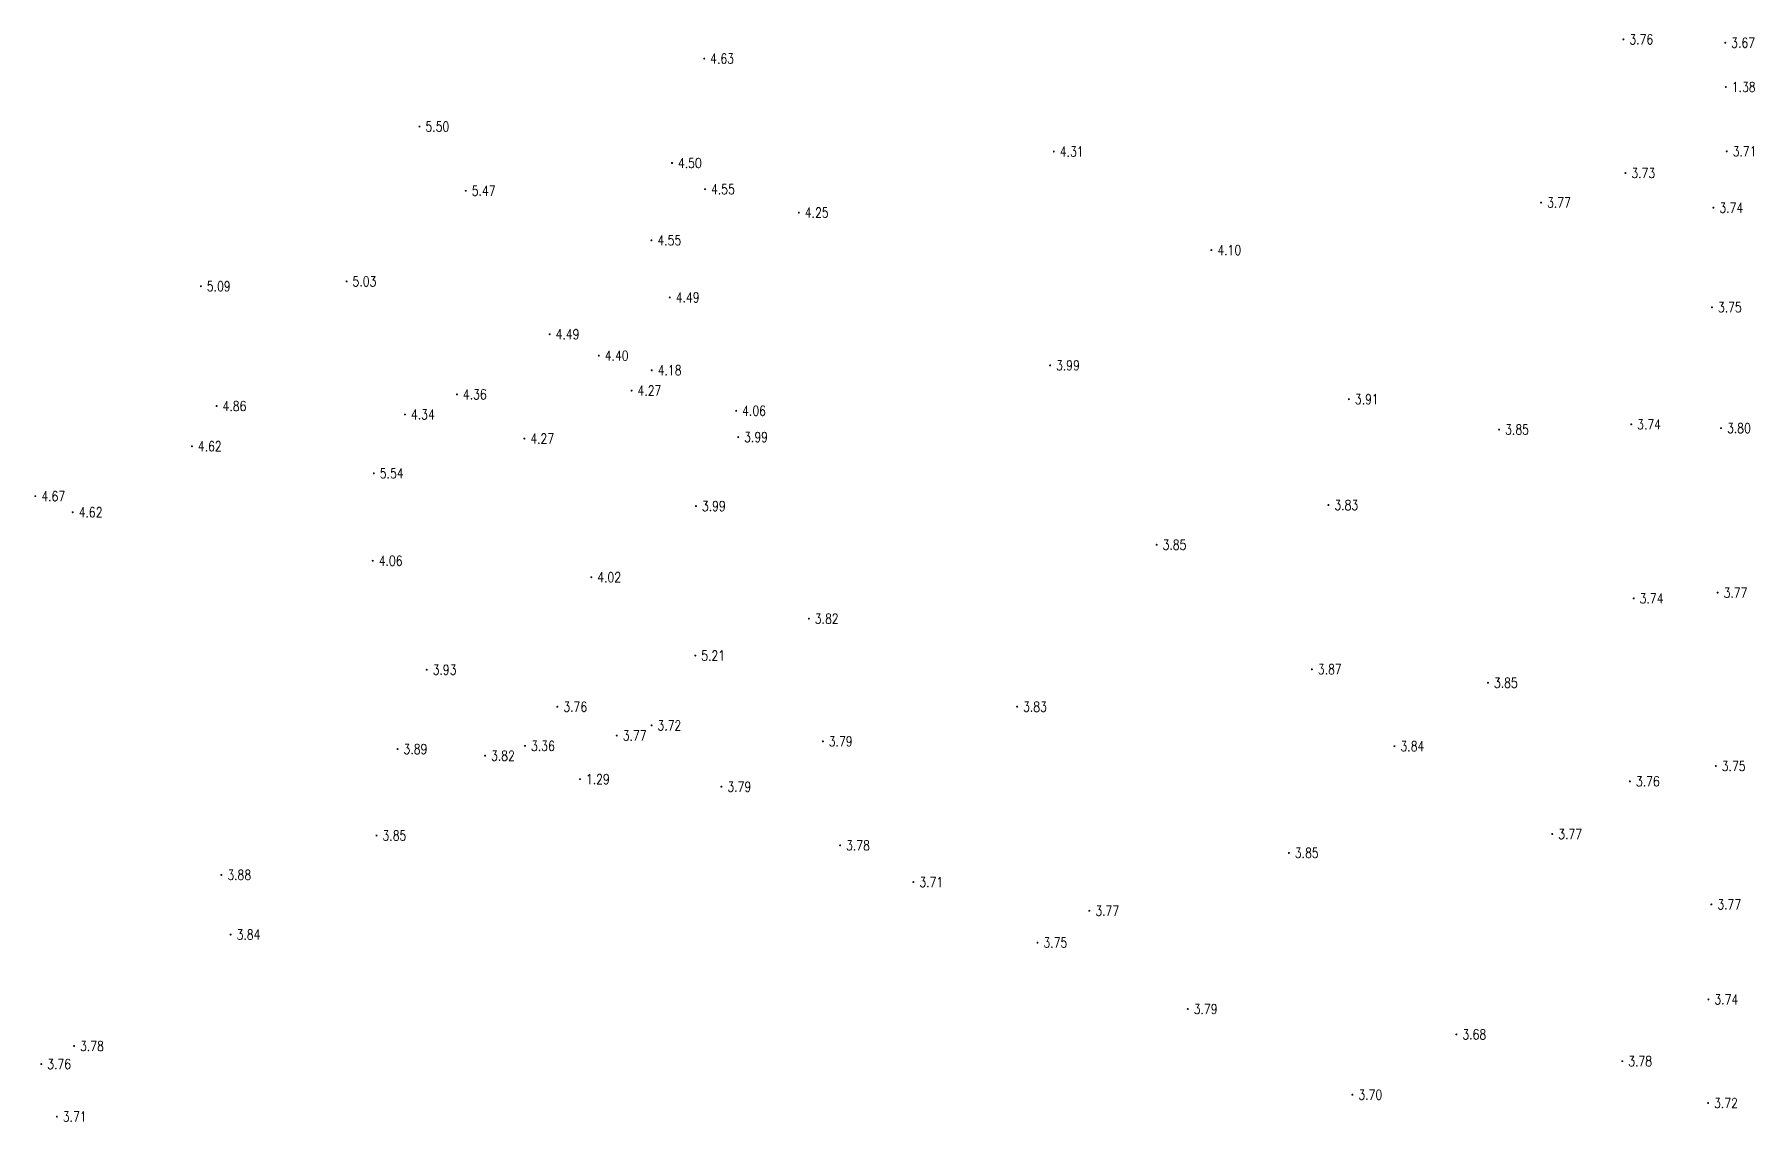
# Model space of a CAD drawing. Extents: x 476861 to 479475, y 2367369 to 2370541.
# Drawn here: x 478763.6 to 478936.9, y 2367653.4 to 2367762.9 of the extents above; entities that cross this region are included whole.
import ezdxf
from ezdxf.enums import TextEntityAlignment as Align

# ---------------------------------------------------------------- set-up
doc = ezdxf.new("R2010")
doc.units = 0
doc.header["$LTSCALE"] = 0.5
doc.layers.get('0').update_dxf_attribs({"linetype": 'CONTINUOUS'})
doc.layers.add('GCD', color=1, linetype='CONTINUOUS')
doc.styles.add('HZ', font='rs.shx', dxfattribs={"width": 0.8, "bigfont": 'hztxt.shx'})

# ---------------------------------------------------------------- blocks, each defined once
blk = doc.blocks.new('GC200')
at = {"linetype": 'Continuous', "const_width": 0.2, "flags": 128}
blk.add_lwpolyline([(-0.1, 0, 1), (0.1, 0, 1)], format="xyb", close=True, dxfattribs=at)

msp = doc.modelspace()

# ---------------------------------------------------------------- block references
at = {"layer": 'GCD', "linetype": 'Continuous'}
ref = msp.add_blockref('GC200', (478923.72, 2367762.418, 3.759), dxfattribs=dict(at, xscale=0.5, yscale=0.5, zscale=0.5))
ref.add_attrib('height', '3.76', dxfattribs={"linetype": 'Continuous', "height": 1, "style": 'HZ', "width": 0.8}).set_placement((478924.32, 2367762.418, 3.759), align=Align.MIDDLE_LEFT)
ref = msp.add_blockref('GC200', (478933.982, 2367762.079, 3.674), dxfattribs=dict(at, xscale=0.5, yscale=0.5, zscale=0.5))
ref.add_attrib('height', '3.67', dxfattribs={"linetype": 'Continuous', "height": 1, "style": 'HZ', "width": 0.8}).set_placement((478934.582, 2367762.079, 3.674), align=Align.MIDDLE_LEFT)
ref = msp.add_blockref('GC200', (478831.109, 2367760.487, 4.629), dxfattribs=dict(at, xscale=0.5, yscale=0.5, zscale=0.5))
ref.add_attrib('height', '4.63', dxfattribs={"linetype": 'Continuous', "height": 1, "style": 'HZ', "width": 0.8}).set_placement((478831.709, 2367760.487, 4.629), align=Align.MIDDLE_LEFT)
ref = msp.add_blockref('GC200', (478934.042, 2367757.625, 1.38), dxfattribs=dict(at, xscale=0.5, yscale=0.5, zscale=0.5))
ref.add_attrib('height', '1.38', dxfattribs={"linetype": 'Continuous', "height": 1, "style": 'HZ', "width": 0.8}).set_placement((478934.642, 2367757.625, 1.38), align=Align.MIDDLE_LEFT)
ref = msp.add_blockref('GC200', (478802.421, 2367753.641, 5.5), dxfattribs=dict(at, xscale=0.5, yscale=0.5, zscale=0.5))
ref.add_attrib('height', '5.50', dxfattribs={"linetype": 'Continuous', "height": 1, "style": 'HZ', "width": 0.8}).set_placement((478803.021, 2367753.641, 5.5), align=Align.MIDDLE_LEFT)
ref = msp.add_blockref('GC200', (478866.334, 2367751.119, 4.31), dxfattribs=dict(at, xscale=0.5, yscale=0.5, zscale=0.5))
ref.add_attrib('height', '4.31', dxfattribs={"linetype": 'Continuous', "height": 1, "style": 'HZ', "width": 0.8}).set_placement((478866.934, 2367751.119, 4.31), align=Align.MIDDLE_LEFT)
ref = msp.add_blockref('GC200', (478934.13, 2367751.14, 3.714), dxfattribs=dict(at, xscale=0.5, yscale=0.5, zscale=0.5))
ref.add_attrib('height', '3.71', dxfattribs={"linetype": 'Continuous', "height": 1, "style": 'HZ', "width": 0.8}).set_placement((478934.73, 2367751.14, 3.714), align=Align.MIDDLE_LEFT)
ref = msp.add_blockref('GC200', (478827.863, 2367749.965, 4.503), dxfattribs=dict(at, xscale=0.5, yscale=0.5, zscale=0.5))
ref.add_attrib('height', '4.50', dxfattribs={"linetype": 'Continuous', "height": 1, "style": 'HZ', "width": 0.8}).set_placement((478828.463, 2367749.965, 4.503), align=Align.MIDDLE_LEFT)
ref = msp.add_blockref('GC200', (478923.921, 2367748.956, 3.73), dxfattribs=dict(at, xscale=0.5, yscale=0.5, zscale=0.5))
ref.add_attrib('height', '3.73', dxfattribs={"linetype": 'Continuous', "height": 1, "style": 'HZ', "width": 0.8}).set_placement((478924.521, 2367748.956, 3.73), align=Align.MIDDLE_LEFT)
ref = msp.add_blockref('GC200', (478807.085, 2367747.167, 5.474), dxfattribs=dict(at, xscale=0.5, yscale=0.5, zscale=0.5))
ref.add_attrib('height', '5.47', dxfattribs={"linetype": 'Continuous', "height": 1, "style": 'HZ', "width": 0.8}).set_placement((478807.685, 2367747.167, 5.474), align=Align.MIDDLE_LEFT)
ref = msp.add_blockref('GC200', (478831.194, 2367747.329, 4.551), dxfattribs=dict(at, xscale=0.5, yscale=0.5, zscale=0.5))
ref.add_attrib('height', '4.55', dxfattribs={"linetype": 'Continuous', "height": 1, "style": 'HZ', "width": 0.8}).set_placement((478831.794, 2367747.329, 4.551), align=Align.MIDDLE_LEFT)
ref = msp.add_blockref('GC200', (478915.428, 2367745.983, 3.77), dxfattribs=dict(at, xscale=0.5, yscale=0.5, zscale=0.5))
ref.add_attrib('height', '3.77', dxfattribs={"linetype": 'Continuous', "height": 1, "style": 'HZ', "width": 0.8}).set_placement((478916.028, 2367745.983, 3.77), align=Align.MIDDLE_LEFT)
ref = msp.add_blockref('GC200', (478840.643, 2367744.969, 4.25), dxfattribs=dict(at, xscale=0.5, yscale=0.5, zscale=0.5))
ref.add_attrib('height', '4.25', dxfattribs={"linetype": 'Continuous', "height": 1, "style": 'HZ', "width": 0.8}).set_placement((478841.243, 2367744.969, 4.25), align=Align.MIDDLE_LEFT)
ref = msp.add_blockref('GC200', (478932.792, 2367745.46, 3.738), dxfattribs=dict(at, xscale=0.5, yscale=0.5, zscale=0.5))
ref.add_attrib('height', '3.74', dxfattribs={"linetype": 'Continuous', "height": 1, "style": 'HZ', "width": 0.8}).set_placement((478933.392, 2367745.46, 3.738), align=Align.MIDDLE_LEFT)
ref = msp.add_blockref('GC200', (478825.79, 2367742.18, 4.549), dxfattribs=dict(at, xscale=0.5, yscale=0.5, zscale=0.5))
ref.add_attrib('height', '4.55', dxfattribs={"linetype": 'Continuous', "height": 1, "style": 'HZ', "width": 0.8}).set_placement((478826.39, 2367742.18, 4.549), align=Align.MIDDLE_LEFT)
ref = msp.add_blockref('GC200', (478882.209, 2367741.192, 4.1), dxfattribs=dict(at, xscale=0.5, yscale=0.5, zscale=0.5))
ref.add_attrib('height', '4.10', dxfattribs={"linetype": 'Continuous', "height": 1, "style": 'HZ', "width": 0.8}).set_placement((478882.809, 2367741.192, 4.1), align=Align.MIDDLE_LEFT)
ref = msp.add_blockref('GC200', (478780.394, 2367737.556, 5.09), dxfattribs=dict(at, xscale=0.5, yscale=0.5, zscale=0.5))
ref.add_attrib('height', '5.09', dxfattribs={"linetype": 'Continuous', "height": 1, "style": 'HZ', "width": 0.8}).set_placement((478780.994, 2367737.556, 5.09), align=Align.MIDDLE_LEFT)
ref = msp.add_blockref('GC200', (478795.078, 2367738.041, 5.03), dxfattribs=dict(at, xscale=0.5, yscale=0.5, zscale=0.5))
ref.add_attrib('height', '5.03', dxfattribs={"linetype": 'Continuous', "height": 1, "style": 'HZ', "width": 0.8}).set_placement((478795.678, 2367738.041, 5.03), align=Align.MIDDLE_LEFT)
ref = msp.add_blockref('GC200', (478827.642, 2367736.423, 4.49), dxfattribs=dict(at, xscale=0.5, yscale=0.5, zscale=0.5))
ref.add_attrib('height', '4.49', dxfattribs={"linetype": 'Continuous', "height": 1, "style": 'HZ', "width": 0.8}).set_placement((478828.242, 2367736.423, 4.49), align=Align.MIDDLE_LEFT)
ref = msp.add_blockref('GC200', (478932.641, 2367735.433, 3.75), dxfattribs=dict(at, xscale=0.5, yscale=0.5, zscale=0.5))
ref.add_attrib('height', '3.75', dxfattribs={"linetype": 'Continuous', "height": 1, "style": 'HZ', "width": 0.8}).set_placement((478933.241, 2367735.433, 3.75), align=Align.MIDDLE_LEFT)
ref = msp.add_blockref('GC200', (478815.538, 2367732.719, 4.492), dxfattribs=dict(at, xscale=0.5, yscale=0.5, zscale=0.5))
ref.add_attrib('height', '4.49', dxfattribs={"linetype": 'Continuous', "height": 1, "style": 'HZ', "width": 0.8}).set_placement((478816.138, 2367732.719, 4.492), align=Align.MIDDLE_LEFT)
ref = msp.add_blockref('GC200', (478820.493, 2367730.561, 4.401), dxfattribs=dict(at, xscale=0.5, yscale=0.5, zscale=0.5))
ref.add_attrib('height', '4.40', dxfattribs={"linetype": 'Continuous', "height": 1, "style": 'HZ', "width": 0.8}).set_placement((478821.093, 2367730.561, 4.401), align=Align.MIDDLE_LEFT)
ref = msp.add_blockref('GC200', (478825.819, 2367729.088, 4.176), dxfattribs=dict(at, xscale=0.5, yscale=0.5, zscale=0.5))
ref.add_attrib('height', '4.18', dxfattribs={"linetype": 'Continuous', "height": 1, "style": 'HZ', "width": 0.8}).set_placement((478826.419, 2367729.088, 4.176), align=Align.MIDDLE_LEFT)
ref = msp.add_blockref('GC200', (478865.952, 2367729.585, 3.99), dxfattribs=dict(at, xscale=0.5, yscale=0.5, zscale=0.5))
ref.add_attrib('height', '3.99', dxfattribs={"linetype": 'Continuous', "height": 1, "style": 'HZ', "width": 0.8}).set_placement((478866.552, 2367729.585, 3.99), align=Align.MIDDLE_LEFT)
ref = msp.add_blockref('GC200', (478823.788, 2367727.044, 4.266), dxfattribs=dict(at, xscale=0.5, yscale=0.5, zscale=0.5))
ref.add_attrib('height', '4.27', dxfattribs={"linetype": 'Continuous', "height": 1, "style": 'HZ', "width": 0.8}).set_placement((478824.388, 2367727.044, 4.266), align=Align.MIDDLE_LEFT)
ref = msp.add_blockref('GC200', (478781.98, 2367725.488, 4.86), dxfattribs=dict(at, xscale=0.5, yscale=0.5, zscale=0.5))
ref.add_attrib('height', '4.86', dxfattribs={"linetype": 'Continuous', "height": 1, "style": 'HZ', "width": 0.8}).set_placement((478782.58, 2367725.488, 4.86), align=Align.MIDDLE_LEFT)
ref = msp.add_blockref('GC200', (478806.195, 2367726.66, 4.355), dxfattribs=dict(at, xscale=0.5, yscale=0.5, zscale=0.5))
ref.add_attrib('height', '4.36', dxfattribs={"linetype": 'Continuous', "height": 1, "style": 'HZ', "width": 0.8}).set_placement((478806.795, 2367726.66, 4.355), align=Align.MIDDLE_LEFT)
ref = msp.add_blockref('GC200', (478896.062, 2367726.178, 3.91), dxfattribs=dict(at, xscale=0.5, yscale=0.5, zscale=0.5))
ref.add_attrib('height', '3.91', dxfattribs={"linetype": 'Continuous', "height": 1, "style": 'HZ', "width": 0.8}).set_placement((478896.662, 2367726.178, 3.91), align=Align.MIDDLE_LEFT)
ref = msp.add_blockref('GC200', (478800.963, 2367724.636, 4.34), dxfattribs=dict(at, xscale=0.5, yscale=0.5, zscale=0.5))
ref.add_attrib('height', '4.34', dxfattribs={"linetype": 'Continuous', "height": 1, "style": 'HZ', "width": 0.8}).set_placement((478801.563, 2367724.636, 4.34), align=Align.MIDDLE_LEFT)
ref = msp.add_blockref('GC200', (478834.33, 2367725.007, 4.059), dxfattribs=dict(at, xscale=0.5, yscale=0.5, zscale=0.5))
ref.add_attrib('height', '4.06', dxfattribs={"linetype": 'Continuous', "height": 1, "style": 'HZ', "width": 0.8}).set_placement((478834.93, 2367725.007, 4.059), align=Align.MIDDLE_LEFT)
ref = msp.add_blockref('GC200', (478924.509, 2367723.643, 3.74), dxfattribs=dict(at, xscale=0.5, yscale=0.5, zscale=0.5))
ref.add_attrib('height', '3.74', dxfattribs={"linetype": 'Continuous', "height": 1, "style": 'HZ', "width": 0.8}).set_placement((478925.109, 2367723.643, 3.74), align=Align.MIDDLE_LEFT)
ref = msp.add_blockref('GC200', (478812.991, 2367722.212, 4.266), dxfattribs=dict(at, xscale=0.5, yscale=0.5, zscale=0.5))
ref.add_attrib('height', '4.27', dxfattribs={"linetype": 'Continuous', "height": 1, "style": 'HZ', "width": 0.8}).set_placement((478813.591, 2367722.212, 4.266), align=Align.MIDDLE_LEFT)
ref = msp.add_blockref('GC200', (478834.532, 2367722.354, 3.994), dxfattribs=dict(at, xscale=0.5, yscale=0.5, zscale=0.5))
ref.add_attrib('height', '3.99', dxfattribs={"linetype": 'Continuous', "height": 1, "style": 'HZ', "width": 0.8}).set_placement((478835.132, 2367722.354, 3.994), align=Align.MIDDLE_LEFT)
ref = msp.add_blockref('GC200', (478911.202, 2367723.117, 3.849), dxfattribs=dict(at, xscale=0.5, yscale=0.5, zscale=0.5))
ref.add_attrib('height', '3.85', dxfattribs={"linetype": 'Continuous', "height": 1, "style": 'HZ', "width": 0.8}).set_placement((478911.802, 2367723.117, 3.849), align=Align.MIDDLE_LEFT)
ref = msp.add_blockref('GC200', (478933.56, 2367723.258, 3.795), dxfattribs=dict(at, xscale=0.5, yscale=0.5, zscale=0.5))
ref.add_attrib('height', '3.80', dxfattribs={"linetype": 'Continuous', "height": 1, "style": 'HZ', "width": 0.8}).set_placement((478934.16, 2367723.258, 3.795), align=Align.MIDDLE_LEFT)
ref = msp.add_blockref('GC200', (478779.493, 2367721.438, 4.624), dxfattribs=dict(at, xscale=0.5, yscale=0.5, zscale=0.5))
ref.add_attrib('height', '4.62', dxfattribs={"linetype": 'Continuous', "height": 1, "style": 'HZ', "width": 0.8}).set_placement((478780.093, 2367721.438, 4.624), align=Align.MIDDLE_LEFT)
ref = msp.add_blockref('GC200', (478797.821, 2367718.712, 5.539), dxfattribs=dict(at, xscale=0.5, yscale=0.5, zscale=0.5))
ref.add_attrib('height', '5.54', dxfattribs={"linetype": 'Continuous', "height": 1, "style": 'HZ', "width": 0.8}).set_placement((478798.421, 2367718.712, 5.539), align=Align.MIDDLE_LEFT)
ref = msp.add_blockref('GC200', (478763.723, 2367716.409, 4.667), dxfattribs=dict(at, xscale=0.5, yscale=0.5, zscale=0.5))
ref.add_attrib('height', '4.67', dxfattribs={"linetype": 'Continuous', "height": 1, "style": 'HZ', "width": 0.8}).set_placement((478764.323, 2367716.409, 4.667), align=Align.MIDDLE_LEFT)
ref = msp.add_blockref('GC200', (478767.483, 2367714.793, 4.616), dxfattribs=dict(at, xscale=0.5, yscale=0.5, zscale=0.5))
ref.add_attrib('height', '4.62', dxfattribs={"linetype": 'Continuous', "height": 1, "style": 'HZ', "width": 0.8}).set_placement((478768.083, 2367714.793, 4.616), align=Align.MIDDLE_LEFT)
ref = msp.add_blockref('GC200', (478830.277, 2367715.413, 3.985), dxfattribs=dict(at, xscale=0.5, yscale=0.5, zscale=0.5))
ref.add_attrib('height', '3.99', dxfattribs={"linetype": 'Continuous', "height": 1, "style": 'HZ', "width": 0.8}).set_placement((478830.877, 2367715.413, 3.985), align=Align.MIDDLE_LEFT)
ref = msp.add_blockref('GC200', (478894.002, 2367715.513, 3.83), dxfattribs=dict(at, xscale=0.5, yscale=0.5, zscale=0.5))
ref.add_attrib('height', '3.83', dxfattribs={"linetype": 'Continuous', "height": 1, "style": 'HZ', "width": 0.8}).set_placement((478894.602, 2367715.513, 3.83), align=Align.MIDDLE_LEFT)
ref = msp.add_blockref('GC200', (478876.693, 2367711.516, 3.849), dxfattribs=dict(at, xscale=0.5, yscale=0.5, zscale=0.5))
ref.add_attrib('height', '3.85', dxfattribs={"linetype": 'Continuous', "height": 1, "style": 'HZ', "width": 0.8}).set_placement((478877.293, 2367711.516, 3.849), align=Align.MIDDLE_LEFT)
ref = msp.add_blockref('GC200', (478797.714, 2367709.898, 4.059), dxfattribs=dict(at, xscale=0.5, yscale=0.5, zscale=0.5))
ref.add_attrib('height', '4.06', dxfattribs={"linetype": 'Continuous', "height": 1, "style": 'HZ', "width": 0.8}).set_placement((478798.314, 2367709.898, 4.059), align=Align.MIDDLE_LEFT)
ref = msp.add_blockref('GC200', (478819.735, 2367708.24, 4.02), dxfattribs=dict(at, xscale=0.5, yscale=0.5, zscale=0.5))
ref.add_attrib('height', '4.02', dxfattribs={"linetype": 'Continuous', "height": 1, "style": 'HZ', "width": 0.8}).set_placement((478820.335, 2367708.24, 4.02), align=Align.MIDDLE_LEFT)
ref = msp.add_blockref('GC200', (478924.756, 2367706.115, 3.737), dxfattribs=dict(at, xscale=0.5, yscale=0.5, zscale=0.5))
ref.add_attrib('height', '3.74', dxfattribs={"linetype": 'Continuous', "height": 1, "style": 'HZ', "width": 0.8}).set_placement((478925.356, 2367706.115, 3.737), align=Align.MIDDLE_LEFT)
ref = msp.add_blockref('GC200', (478933.216, 2367706.691, 3.77), dxfattribs=dict(at, xscale=0.5, yscale=0.5, zscale=0.5))
ref.add_attrib('height', '3.77', dxfattribs={"linetype": 'Continuous', "height": 1, "style": 'HZ', "width": 0.8}).set_placement((478933.816, 2367706.691, 3.77), align=Align.MIDDLE_LEFT)
ref = msp.add_blockref('GC200', (478841.652, 2367704.069, 3.82), dxfattribs=dict(at, xscale=0.5, yscale=0.5, zscale=0.5))
ref.add_attrib('height', '3.82', dxfattribs={"linetype": 'Continuous', "height": 1, "style": 'HZ', "width": 0.8}).set_placement((478842.252, 2367704.069, 3.82), align=Align.MIDDLE_LEFT)
ref = msp.add_blockref('GC200', (478830.211, 2367700.356, 5.207), dxfattribs=dict(at, xscale=0.5, yscale=0.5, zscale=0.5))
ref.add_attrib('height', '5.21', dxfattribs={"linetype": 'Continuous', "height": 1, "style": 'HZ', "width": 0.8}).set_placement((478830.811, 2367700.356, 5.207), align=Align.MIDDLE_LEFT)
ref = msp.add_blockref('GC200', (478803.149, 2367698.927, 3.93), dxfattribs=dict(at, xscale=0.5, yscale=0.5, zscale=0.5))
ref.add_attrib('height', '3.93', dxfattribs={"linetype": 'Continuous', "height": 1, "style": 'HZ', "width": 0.8}).set_placement((478803.749, 2367698.927, 3.93), align=Align.MIDDLE_LEFT)
ref = msp.add_blockref('GC200', (478892.334, 2367698.971, 3.87), dxfattribs=dict(at, xscale=0.5, yscale=0.5, zscale=0.5))
ref.add_attrib('height', '3.87', dxfattribs={"linetype": 'Continuous', "height": 1, "style": 'HZ', "width": 0.8}).set_placement((478892.934, 2367698.971, 3.87), align=Align.MIDDLE_LEFT)
ref = msp.add_blockref('GC200', (478910.075, 2367697.611, 3.854), dxfattribs=dict(at, xscale=0.5, yscale=0.5, zscale=0.5))
ref.add_attrib('height', '3.85', dxfattribs={"linetype": 'Continuous', "height": 1, "style": 'HZ', "width": 0.8}).set_placement((478910.675, 2367697.611, 3.854), align=Align.MIDDLE_LEFT)
ref = msp.add_blockref('GC200', (478816.314, 2367695.194, 3.756), dxfattribs=dict(at, xscale=0.5, yscale=0.5, zscale=0.5))
ref.add_attrib('height', '3.76', dxfattribs={"linetype": 'Continuous', "height": 1, "style": 'HZ', "width": 0.8}).set_placement((478816.914, 2367695.194, 3.756), align=Align.MIDDLE_LEFT)
ref = msp.add_blockref('GC200', (478862.633, 2367695.203, 3.826), dxfattribs=dict(at, xscale=0.5, yscale=0.5, zscale=0.5))
ref.add_attrib('height', '3.83', dxfattribs={"linetype": 'Continuous', "height": 1, "style": 'HZ', "width": 0.8}).set_placement((478863.233, 2367695.203, 3.826), align=Align.MIDDLE_LEFT)
ref = msp.add_blockref('GC200', (478862.633, 2367695.203, 3.826), dxfattribs=dict(at, xscale=0.5, yscale=0.5, zscale=0.5))
ref.add_attrib('height', '3.83', dxfattribs={"linetype": 'Continuous', "height": 1, "style": 'HZ', "width": 0.8}).set_placement((478863.233, 2367695.203, 3.826), align=Align.MIDDLE_LEFT)
ref = msp.add_blockref('GC200', (478822.298, 2367692.299, 3.77), dxfattribs=dict(at, xscale=0.5, yscale=0.5, zscale=0.5))
ref.add_attrib('height', '3.77', dxfattribs={"linetype": 'Continuous', "height": 1, "style": 'HZ', "width": 0.8}).set_placement((478822.898, 2367692.299, 3.77), align=Align.MIDDLE_LEFT)
ref = msp.add_blockref('GC200', (478825.802, 2367693.32, 3.724), dxfattribs=dict(at, xscale=0.5, yscale=0.5, zscale=0.5))
ref.add_attrib('height', '3.72', dxfattribs={"linetype": 'Continuous', "height": 1, "style": 'HZ', "width": 0.8}).set_placement((478826.402, 2367693.32, 3.724), align=Align.MIDDLE_LEFT)
ref = msp.add_blockref('GC200', (478800.216, 2367690.934, 3.888), dxfattribs=dict(at, xscale=0.5, yscale=0.5, zscale=0.5))
ref.add_attrib('height', '3.89', dxfattribs={"linetype": 'Continuous', "height": 1, "style": 'HZ', "width": 0.8}).set_placement((478800.816, 2367690.934, 3.888), align=Align.MIDDLE_LEFT)
ref = msp.add_blockref('GC200', (478813.054, 2367691.257, 3.364), dxfattribs=dict(at, xscale=0.5, yscale=0.5, zscale=0.5))
ref.add_attrib('height', '3.36', dxfattribs={"linetype": 'Continuous', "height": 1, "style": 'HZ', "width": 0.8}).set_placement((478813.654, 2367691.257, 3.364), align=Align.MIDDLE_LEFT)
ref = msp.add_blockref('GC200', (478843.063, 2367691.713, 3.788), dxfattribs=dict(at, xscale=0.5, yscale=0.5, zscale=0.5))
ref.add_attrib('height', '3.79', dxfattribs={"linetype": 'Continuous', "height": 1, "style": 'HZ', "width": 0.8}).set_placement((478843.663, 2367691.713, 3.788), align=Align.MIDDLE_LEFT)
ref = msp.add_blockref('GC200', (478900.657, 2367691.223, 3.84), dxfattribs=dict(at, xscale=0.5, yscale=0.5, zscale=0.5))
ref.add_attrib('height', '3.84', dxfattribs={"linetype": 'Continuous', "height": 1, "style": 'HZ', "width": 0.8}).set_placement((478901.257, 2367691.223, 3.84), align=Align.MIDDLE_LEFT)
ref = msp.add_blockref('GC200', (478809.028, 2367690.266, 3.82), dxfattribs=dict(at, xscale=0.5, yscale=0.5, zscale=0.5))
ref.add_attrib('height', '3.82', dxfattribs={"linetype": 'Continuous', "height": 1, "style": 'HZ', "width": 0.8}).set_placement((478809.628, 2367690.266, 3.82), align=Align.MIDDLE_LEFT)
ref = msp.add_blockref('GC200', (478933.036, 2367689.229, 3.752), dxfattribs=dict(at, xscale=0.5, yscale=0.5, zscale=0.5))
ref.add_attrib('height', '3.75', dxfattribs={"linetype": 'Continuous', "height": 1, "style": 'HZ', "width": 0.8}).set_placement((478933.636, 2367689.229, 3.752), align=Align.MIDDLE_LEFT)
ref = msp.add_blockref('GC200', (478818.591, 2367687.905, 1.294), dxfattribs=dict(at, xscale=0.5, yscale=0.5, zscale=0.5))
ref.add_attrib('height', '1.29', dxfattribs={"linetype": 'Continuous', "height": 1, "style": 'HZ', "width": 0.8}).set_placement((478819.191, 2367687.905, 1.294), align=Align.MIDDLE_LEFT)
ref = msp.add_blockref('GC200', (478832.843, 2367687.142, 3.788), dxfattribs=dict(at, xscale=0.5, yscale=0.5, zscale=0.5))
ref.add_attrib('height', '3.79', dxfattribs={"linetype": 'Continuous', "height": 1, "style": 'HZ', "width": 0.8}).set_placement((478833.443, 2367687.142, 3.788), align=Align.MIDDLE_LEFT)
ref = msp.add_blockref('GC200', (478924.382, 2367687.685, 3.76), dxfattribs=dict(at, xscale=0.5, yscale=0.5, zscale=0.5))
ref.add_attrib('height', '3.76', dxfattribs={"linetype": 'Continuous', "height": 1, "style": 'HZ', "width": 0.8}).set_placement((478924.982, 2367687.685, 3.76), align=Align.MIDDLE_LEFT)
ref = msp.add_blockref('GC200', (478798.092, 2367682.225, 3.848), dxfattribs=dict(at, xscale=0.5, yscale=0.5, zscale=0.5))
ref.add_attrib('height', '3.85', dxfattribs={"linetype": 'Continuous', "height": 1, "style": 'HZ', "width": 0.8}).set_placement((478798.692, 2367682.225, 3.848), align=Align.MIDDLE_LEFT)
ref = msp.add_blockref('GC200', (478916.554, 2367682.377, 3.77), dxfattribs=dict(at, xscale=0.5, yscale=0.5, zscale=0.5))
ref.add_attrib('height', '3.77', dxfattribs={"linetype": 'Continuous', "height": 1, "style": 'HZ', "width": 0.8}).set_placement((478917.154, 2367682.377, 3.77), align=Align.MIDDLE_LEFT)
ref = msp.add_blockref('GC200', (478844.801, 2367681.24, 3.782), dxfattribs=dict(at, xscale=0.5, yscale=0.5, zscale=0.5))
ref.add_attrib('height', '3.78', dxfattribs={"linetype": 'Continuous', "height": 1, "style": 'HZ', "width": 0.8}).set_placement((478845.401, 2367681.24, 3.782), align=Align.MIDDLE_LEFT)
ref = msp.add_blockref('GC200', (478890.013, 2367680.477, 3.849), dxfattribs=dict(at, xscale=0.5, yscale=0.5, zscale=0.5))
ref.add_attrib('height', '3.85', dxfattribs={"linetype": 'Continuous', "height": 1, "style": 'HZ', "width": 0.8}).set_placement((478890.613, 2367680.477, 3.849), align=Align.MIDDLE_LEFT)
ref = msp.add_blockref('GC200', (478782.46, 2367678.259, 3.88), dxfattribs=dict(at, xscale=0.5, yscale=0.5, zscale=0.5))
ref.add_attrib('height', '3.88', dxfattribs={"linetype": 'Continuous', "height": 1, "style": 'HZ', "width": 0.8}).set_placement((478783.06, 2367678.259, 3.88), align=Align.MIDDLE_LEFT)
ref = msp.add_blockref('GC200', (478852.187, 2367677.538, 3.713), dxfattribs=dict(at, xscale=0.5, yscale=0.5, zscale=0.5))
ref.add_attrib('height', '3.71', dxfattribs={"linetype": 'Continuous', "height": 1, "style": 'HZ', "width": 0.8}).set_placement((478852.787, 2367677.538, 3.713), align=Align.MIDDLE_LEFT)
ref = msp.add_blockref('GC200', (478932.585, 2367675.288, 3.77), dxfattribs=dict(at, xscale=0.5, yscale=0.5, zscale=0.5))
ref.add_attrib('height', '3.77', dxfattribs={"linetype": 'Continuous', "height": 1, "style": 'HZ', "width": 0.8}).set_placement((478933.185, 2367675.288, 3.77), align=Align.MIDDLE_LEFT)
ref = msp.add_blockref('GC200', (478869.915, 2367674.645, 3.771), dxfattribs=dict(at, xscale=0.5, yscale=0.5, zscale=0.5))
ref.add_attrib('height', '3.77', dxfattribs={"linetype": 'Continuous', "height": 1, "style": 'HZ', "width": 0.8}).set_placement((478870.515, 2367674.645, 3.771), align=Align.MIDDLE_LEFT)
ref = msp.add_blockref('GC200', (478783.394, 2367672.247, 3.84), dxfattribs=dict(at, xscale=0.5, yscale=0.5, zscale=0.5))
ref.add_attrib('height', '3.84', dxfattribs={"linetype": 'Continuous', "height": 1, "style": 'HZ', "width": 0.8}).set_placement((478783.994, 2367672.247, 3.84), align=Align.MIDDLE_LEFT)
ref = msp.add_blockref('GC200', (478864.689, 2367671.444, 3.75), dxfattribs=dict(at, xscale=0.5, yscale=0.5, zscale=0.5))
ref.add_attrib('height', '3.75', dxfattribs={"linetype": 'Continuous', "height": 1, "style": 'HZ', "width": 0.8}).set_placement((478865.289, 2367671.444, 3.75), align=Align.MIDDLE_LEFT)
ref = msp.add_blockref('GC200', (478879.826, 2367664.753, 3.789), dxfattribs=dict(at, xscale=0.5, yscale=0.5, zscale=0.5))
ref.add_attrib('height', '3.79', dxfattribs={"linetype": 'Continuous', "height": 1, "style": 'HZ', "width": 0.8}).set_placement((478880.426, 2367664.753, 3.789), align=Align.MIDDLE_LEFT)
ref = msp.add_blockref('GC200', (478932.292, 2367665.719, 3.74), dxfattribs=dict(at, xscale=0.5, yscale=0.5, zscale=0.5))
ref.add_attrib('height', '3.74', dxfattribs={"linetype": 'Continuous', "height": 1, "style": 'HZ', "width": 0.8}).set_placement((478932.892, 2367665.719, 3.74), align=Align.MIDDLE_LEFT)
ref = msp.add_blockref('GC200', (478767.619, 2367661.03, 3.777), dxfattribs=dict(at, xscale=0.5, yscale=0.5, zscale=0.5))
ref.add_attrib('height', '3.78', dxfattribs={"linetype": 'Continuous', "height": 1, "style": 'HZ', "width": 0.8}).set_placement((478768.219, 2367661.03, 3.777), align=Align.MIDDLE_LEFT)
ref = msp.add_blockref('GC200', (478906.896, 2367662.191, 3.681), dxfattribs=dict(at, xscale=0.5, yscale=0.5, zscale=0.5))
ref.add_attrib('height', '3.68', dxfattribs={"linetype": 'Continuous', "height": 1, "style": 'HZ', "width": 0.8}).set_placement((478907.496, 2367662.191, 3.681), align=Align.MIDDLE_LEFT)
ref = msp.add_blockref('GC200', (478764.315, 2367659.204, 3.761), dxfattribs=dict(at, xscale=0.5, yscale=0.5, zscale=0.5))
ref.add_attrib('height', '3.76', dxfattribs={"linetype": 'Continuous', "height": 1, "style": 'HZ', "width": 0.8}).set_placement((478764.915, 2367659.204, 3.761), align=Align.MIDDLE_LEFT)
ref = msp.add_blockref('GC200', (478923.61, 2367659.498, 3.776), dxfattribs=dict(at, xscale=0.5, yscale=0.5, zscale=0.5))
ref.add_attrib('height', '3.78', dxfattribs={"linetype": 'Continuous', "height": 1, "style": 'HZ', "width": 0.8}).set_placement((478924.21, 2367659.498, 3.776), align=Align.MIDDLE_LEFT)
ref = msp.add_blockref('GC200', (478896.421, 2367656.119, 3.704), dxfattribs=dict(at, xscale=0.5, yscale=0.5, zscale=0.5))
ref.add_attrib('height', '3.70', dxfattribs={"linetype": 'Continuous', "height": 1, "style": 'HZ', "width": 0.8}).set_placement((478897.021, 2367656.119, 3.704), align=Align.MIDDLE_LEFT)
ref = msp.add_blockref('GC200', (478932.258, 2367655.284, 3.719), dxfattribs=dict(at, xscale=0.5, yscale=0.5, zscale=0.5))
ref.add_attrib('height', '3.72', dxfattribs={"linetype": 'Continuous', "height": 1, "style": 'HZ', "width": 0.8}).set_placement((478932.858, 2367655.284, 3.719), align=Align.MIDDLE_LEFT)
ref = msp.add_blockref('GC200', (478765.882, 2367653.915, 3.706), dxfattribs=dict(at, xscale=0.5, yscale=0.5, zscale=0.5))
ref.add_attrib('height', '3.71', dxfattribs={"linetype": 'Continuous', "height": 1, "style": 'HZ', "width": 0.8}).set_placement((478766.482, 2367653.915, 3.706), align=Align.MIDDLE_LEFT)

doc.saveas('drawing.dxf')
